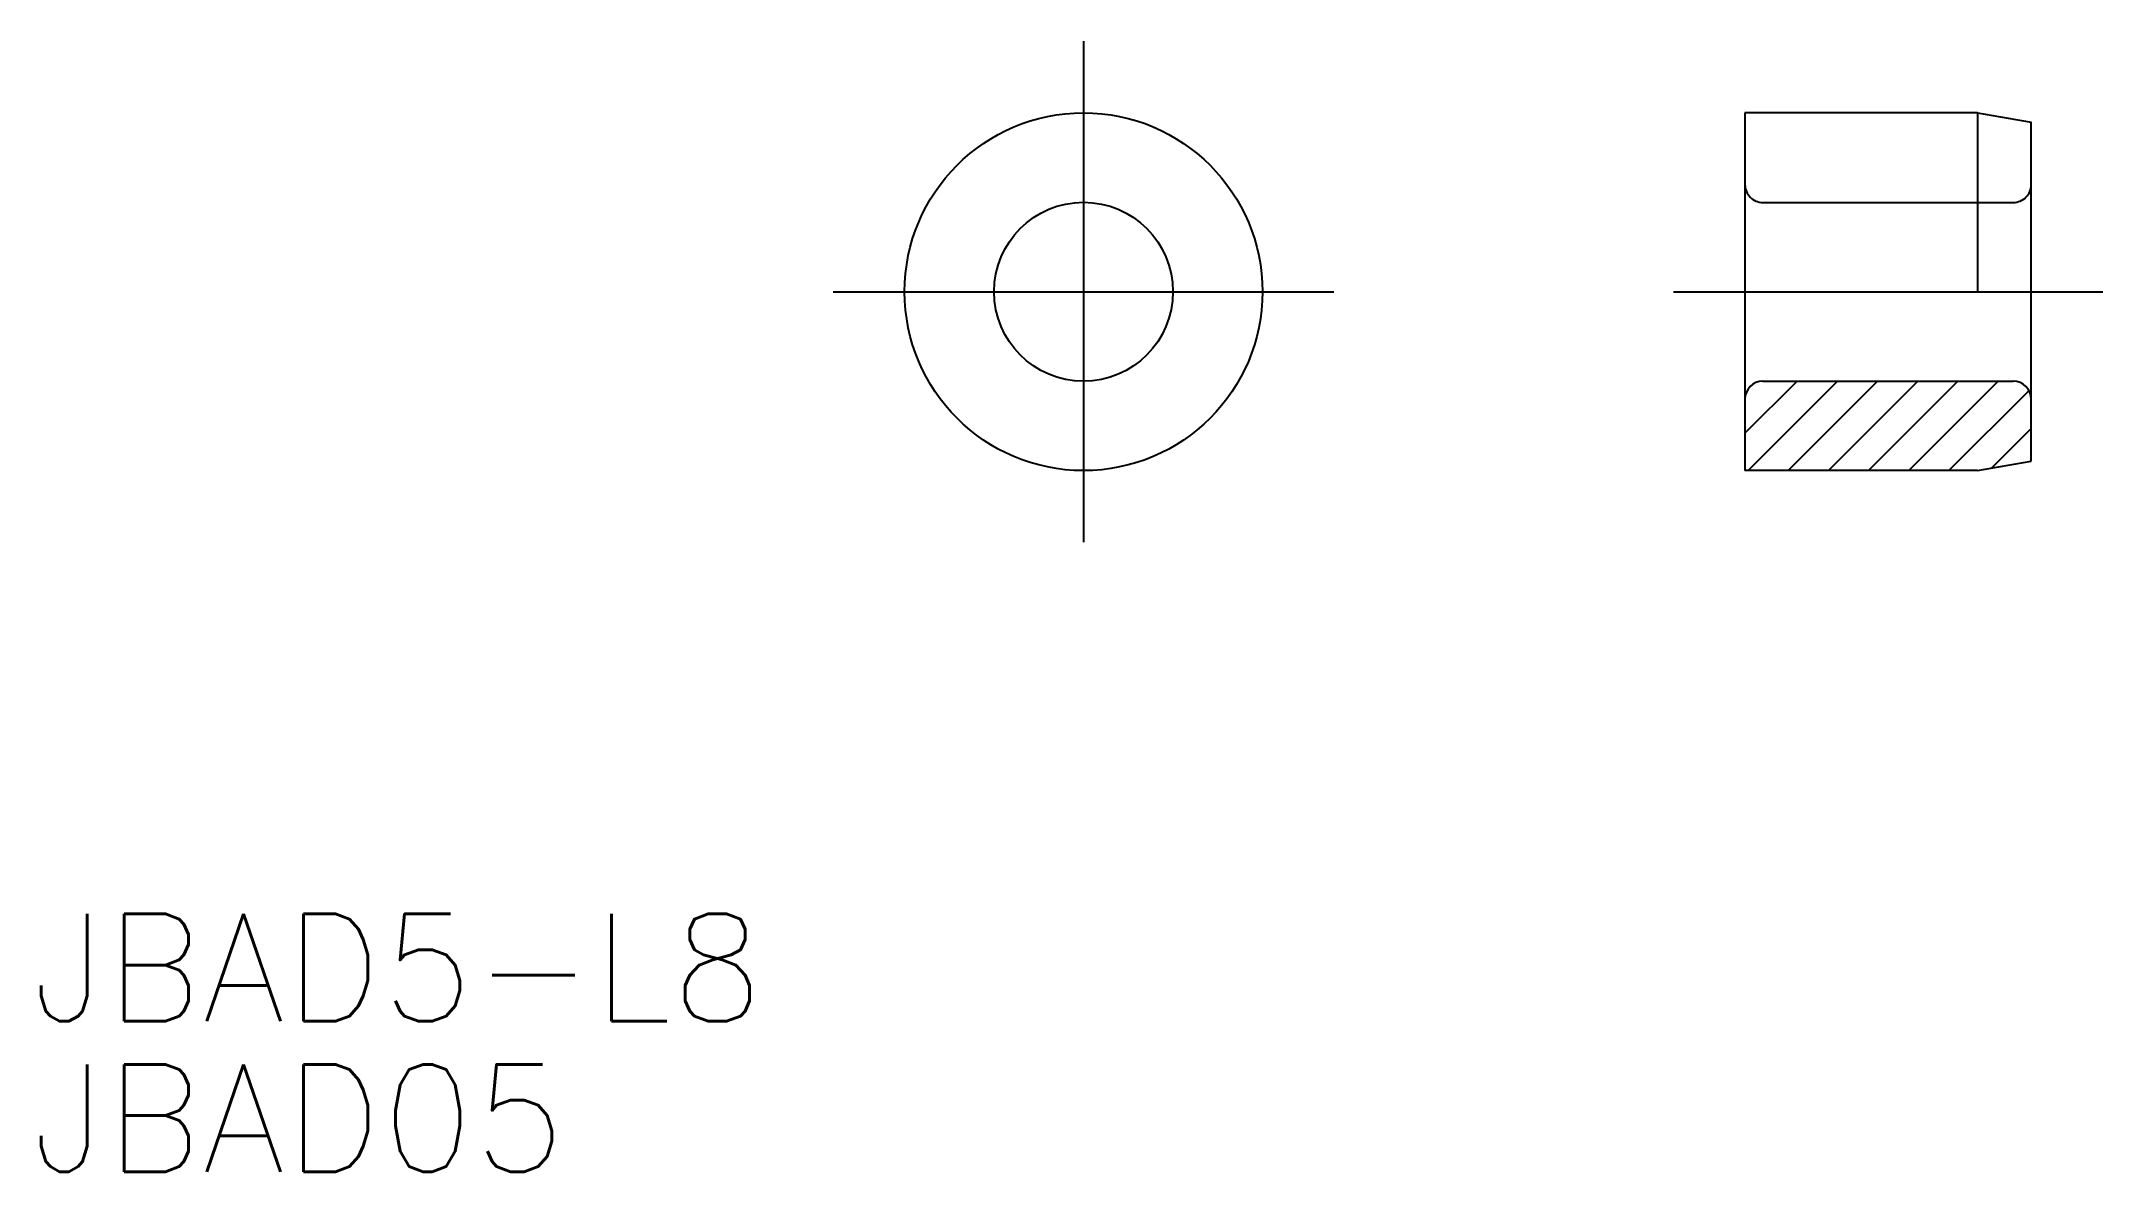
# Model space of a CAD drawing. Extents: x -29.1 to 28.5, y -24.6 to 7.
import ezdxf

# ---------------------------------------------------------------- set-up
doc = ezdxf.new("R2010")
doc.units = 0
doc.linetypes.add('CENTER', pattern=[50.8, 31.75, -6.35, 6.35, -6.35])
doc.linetypes.add('DASHED', pattern=[19.05, 12.7, -6.35])
doc.layers.get('0').update_dxf_attribs({"linetype": 'CONTINUOUS'})
doc.layers.add('CENTER', color=1, linetype='CENTER')
doc.styles.get("Standard").update_dxf_attribs({"font": 'txt.shx', "height": 3, "bigfont": 'bigfont.shx'})

msp = doc.modelspace()

# ---------------------------------------------------------------- linework, layer by layer
at = {"color": 7, "linetype": 'CONTINUOUS'}
for p, q in [((18.487, 5), (18.487, -5)), ((24.987, 5), (18.487, 5)), ((24.987, 5), (26.487, 4.736)), ((24.987, 5), (24.987, 0)), ((26.487, -4.736), (26.487, 4.736)), ((18.987, -2.5), (25.987, -2.5)), ((24.987, -5), (18.487, -5)), ((24.987, -5), (26.487, -4.736))]:
    msp.add_line(p, q, dxfattribs=at)
at = {"color": 3, "linetype": 'DASHED'}
msp.add_line((18.987, 2.495), (25.987, 2.495), dxfattribs=at)
at = {"color": 3, "linetype": 'CONTINUOUS'}
for p, q in [((18.487, -3.954), (19.942, -2.5)), ((18.573, -5), (21.073, -2.5)), ((19.696, -5), (22.196, -2.5)), ((20.818, -5), (23.318, -2.5)), ((21.941, -5), (24.441, -2.5)), ((23.063, -5), (25.563, -2.5)), ((24.186, -5), (26.426, -2.76)), ((25.377, -4.931), (26.487, -3.821))]:
    msp.add_line(p, q, dxfattribs=at)
at = {"color": 7, "linetype": 'CONTINUOUS'}
for radius in [5, 2.5]:
    msp.add_circle((0, 0), radius, dxfattribs=at)
at = {"color": 3, "linetype": 'DASHED'}
for centre, start, end in [((18.987, 2.995), 180, 270), ((25.987, 2.995), 270, 0)]:
    msp.add_arc(centre, 0.5, start, end, dxfattribs=at)
at = {"color": 7, "linetype": 'CONTINUOUS'}
for centre, start, end in [((18.987, -3), 90, 180), ((25.987, -3), 360, 90)]:
    msp.add_arc(centre, 0.5, start, end, dxfattribs=at)
at = {"layer": 'CENTER', "color": 1, "linetype": 'CENTER'}
for p, q in [((0, 7), (0, -7)), ((-7, 0), (7, 0)), ((16.487, 0), (28.487, 0))]:
    msp.add_line(p, q, dxfattribs=at)

# ---------------------------------------------------------------- texts
at = {"color": 7, "linetype": 'CONTINUOUS'}
for s, p in [('JBAD5-L8', (-29.388, -20.388)), ('JBAD05', (-29.388, -24.594))]:
    msp.add_text(s, height=3, dxfattribs=at).set_placement(p)

doc.saveas('drawing.dxf')
